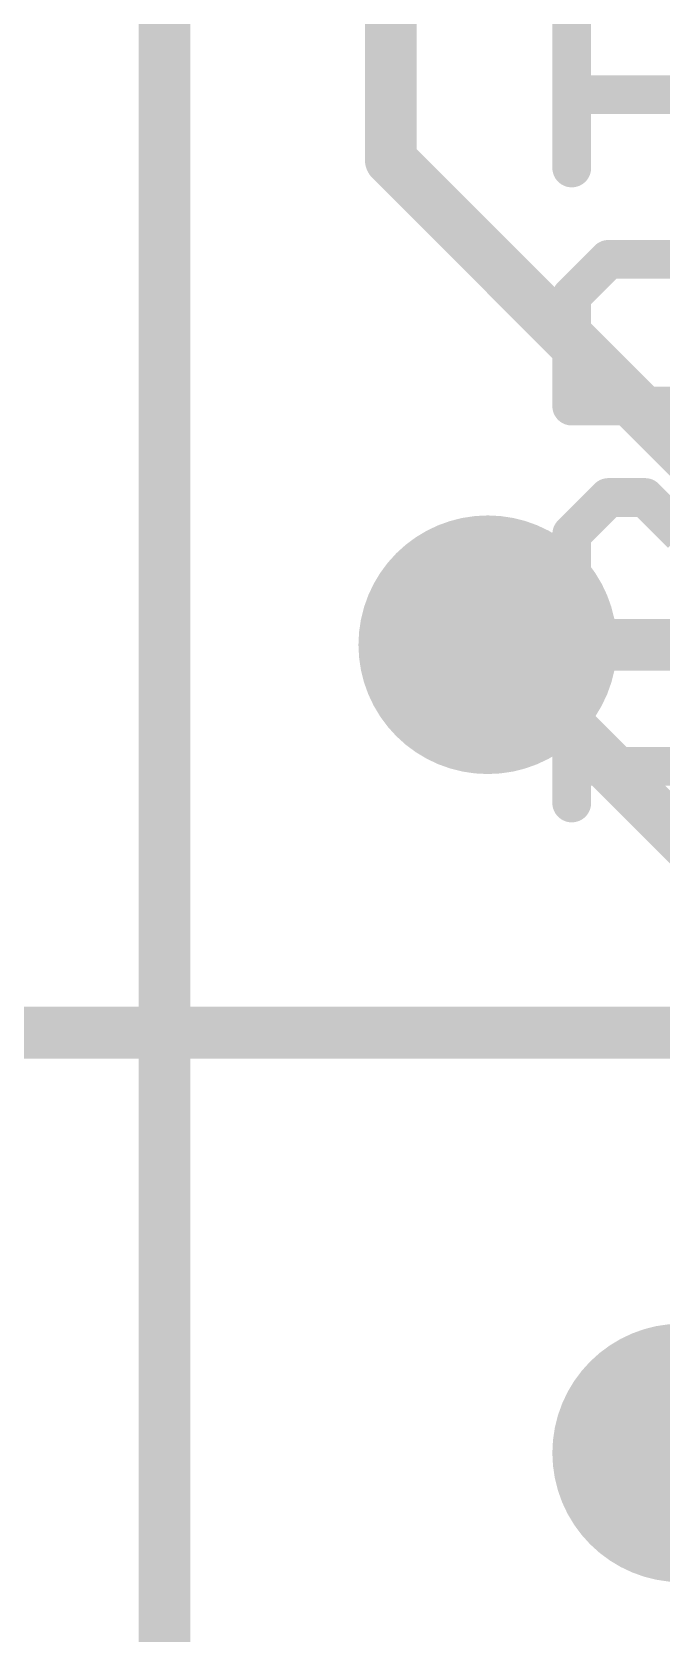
# Model space of a CAD drawing. Extents: x -2.8 to 25.5, y -2.5 to 56.
# Drawn here: x 12.81 to 15.29, y 17.96 to 24.25 of the extents above; entities that cross this region are included whole.
import ezdxf

# ---------------------------------------------------------------- set-up
doc = ezdxf.new("R2010")
doc.units = 0
for name, color, linetype in [('1', 12, 'CONTINUOUS'), ('16', 132, 'CONTINUOUS'), ('18', 110, 'CONTINUOUS'), ('22', 40, 'CONTINUOUS')]:
    doc.layers.add(name, color=color, linetype=linetype)

# ---------------------------------------------------------------- blocks, each defined once
blk = doc.blocks.new('ROUNDV')
at = {"const_width": 0.5}
blk.add_lwpolyline([(0, -0.25, 1), (0, 0.25, 1), (0, -0.25)], format="xyb", dxfattribs=at)

msp = doc.modelspace()

# ---------------------------------------------------------------- linework, layer by layer
at = {"layer": '1', "const_width": 0.2032}
for points in [[(13.335, 17.145), (13.335, 29.972)], [(14.224, 23.749), (14.224, 27.686)], [(15.875, 22.098), (14.224, 23.749)], [(14.605, 21.844), (15.494, 20.955)]]:
    msp.add_lwpolyline(points, dxfattribs=at)
at = {"layer": '1', "const_width": 0.1016}
for points in [[(14.2599, 23.7849, 1), (14.1881, 23.7131)], [(14.1732, 23.749, 1), (14.2748, 23.749)], [(14.6409, 21.8799, 1), (14.5691, 21.8081)]]:
    msp.add_lwpolyline(points, format="xyb", dxfattribs=at)
at = {"layer": '16', "const_width": 0.2032}
for points in [[(14.605, 21.844), (16.764, 21.844)], [(12.7, 20.32), (20.447, 20.32)]]:
    msp.add_lwpolyline(points, dxfattribs=at)
at = {"layer": '16', "const_width": 0.1016}
msp.add_lwpolyline([(14.605, 21.8948, 1), (14.605, 21.7932)], format="xyb", dxfattribs=at)
at = {"layer": '22', "const_width": 0.1524}
for points in [[(14.9352, 23.7171), (14.9352, 24.2933)], [(15.7995, 24.0052), (14.9352, 24.0052)], [(14.9352, 23.2138), (15.0793, 23.3578)], [(15.0793, 23.3578), (15.6555, 23.3578)], [(14.9352, 22.7816), (14.9352, 23.2138)], [(15.7995, 22.7816), (14.9352, 22.7816)], [(15.0793, 22.4223), (14.9352, 22.2783)], [(15.2233, 22.4223), (15.0793, 22.4223)], [(15.3674, 22.2783), (15.2233, 22.4223)], [(14.9352, 22.2783), (14.9352, 21.9901)], [(14.9352, 21.9901), (15.0793, 21.8461)], [(14.9352, 21.2224), (14.9352, 21.5105)], [(14.9352, 21.3665), (15.7995, 21.3665)]]:
    msp.add_lwpolyline(points, dxfattribs=at)
at = {"layer": '22', "const_width": 0.0762}
for points in [[(14.9352, 24.0433, 1), (14.9352, 23.9671)], [(14.8971, 23.7171, 1), (14.9733, 23.7171)], [(15.0793, 23.3959, 1), (15.0793, 23.3197)], [(15.1062, 23.3309, 1), (15.0523, 23.3848)], [(14.9733, 23.2138, 1), (14.8971, 23.2138)], [(14.9083, 23.2407, 1), (14.9621, 23.1868)], [(14.9352, 22.8197, 1), (14.9352, 22.7435)], [(14.8971, 22.7816, 1), (14.9733, 22.7816)], [(15.0793, 22.4604, 1), (15.0793, 22.3842)], [(15.1062, 22.3954, 1), (15.0523, 22.4493)], [(15.2503, 22.4493, 1), (15.1964, 22.3954)], [(15.2233, 22.3842, 1), (15.2233, 22.4604)], [(14.9733, 22.2783, 1), (14.8971, 22.2783)], [(14.9083, 22.3052, 1), (14.9621, 22.2513)], [(14.9621, 22.0171, 1), (14.9083, 21.9632)], [(14.8971, 21.9901, 1), (14.9733, 21.9901)], [(15.0523, 21.8191, 1), (15.1062, 21.873)], [(14.9733, 21.5105, 1), (14.8971, 21.5105)], [(14.9352, 21.4046, 1), (14.9352, 21.3284)], [(14.8971, 21.2224, 1), (14.9733, 21.2224)]]:
    msp.add_lwpolyline(points, format="xyb", dxfattribs=at)

# ---------------------------------------------------------------- block references
at = {"layer": '18', "xscale": 1.016, "yscale": 1.016}
for p in [(14.605, 21.844), (14.605, 21.844), (15.367, 18.669), (15.367, 18.669)]:
    msp.add_blockref('ROUNDV', p, dxfattribs=at)

doc.saveas('drawing.dxf')
